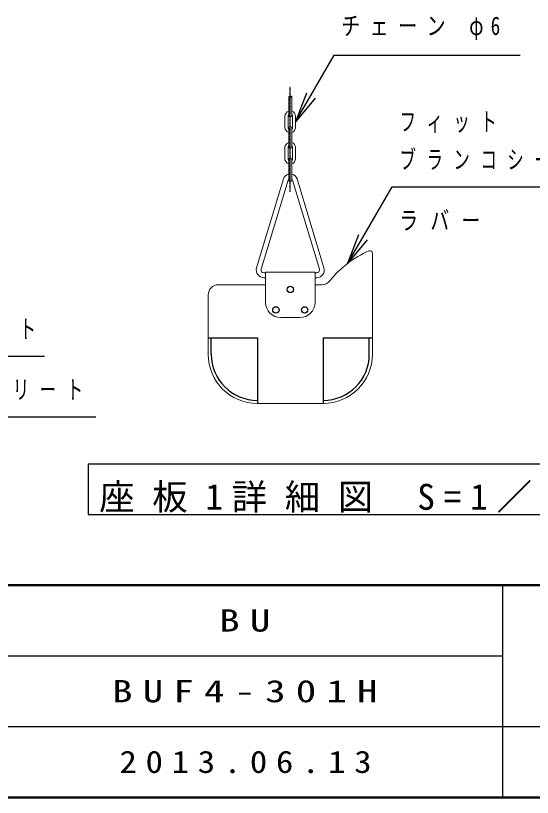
# Model space of a CAD drawing. Units: millimetres at full size, with parts at other scales. Extents: x -19543 to 0, y -2740 to 13350.
# Drawn here: x -5909 to -3352, y 0 to 3870 of the extents above; entities that cross this region are included whole.
import ezdxf

# ---------------------------------------------------------------- set-up
doc = ezdxf.new("R2010")
doc.units = ezdxf.units.MM
doc.linetypes.add('USER2', pattern=[6, 3, -1, 1, -1])
for name, color, linetype, lineweight in [('A3図枠', 7, 'Continuous', 25), ('線', 2, 'Continuous', 25), ('補助', 2, 'Continuous', 13)]:
    doc.layers.add(name, color=color, linetype=linetype, lineweight=lineweight)
doc.layers.add('図面プロファイル', color=7, linetype='Continuous')
doc.styles.add('ＭＳ ゴシック', font='')
doc.styles.get('ＭＳ ゴシック').set_extended_font_data('MS Gothic')

msp = doc.modelspace()

# ---------------------------------------------------------------- linework, layer by layer
at = {"layer": 'A3図枠', "lineweight": 50}
for p, q in [((-19250, 1050), (0, 1050)), ((-19250, 0), (0, 0))]:
    msp.add_line(p, q, dxfattribs=at)
at = {"layer": 'A3図枠', "color": 211}
for p, q in [((-3500, 1050), (-3500, 0)), ((-9375, 700), (-3500, 700)), ((-12125, 350), (0, 350))]:
    msp.add_line(p, q, dxfattribs=at)
at = {"layer": '線', "color": 20, "linetype": 'USER2'}
msp.add_line((-4550, 2997.717), (-4550, 3517.717), dxfattribs=at)
at = {"layer": '線', "color": 7, "lineweight": 13}
for p, q in [((-4557.5, 3375.217), (-4557.5, 3467.717)), ((-4542.5, 3375.217), (-4542.5, 3467.717)), ((-4576.25, 3316.467), (-4576.25, 3371.467)), ((-4561.25, 3316.467), (-4561.25, 3371.467)), ((-4538.75, 3316.467), (-4538.75, 3371.467)), ((-4523.75, 3316.467), (-4523.75, 3371.467)), ((-4557.5, 3220.217), (-4557.5, 3312.717)), ((-4542.5, 3220.217), (-4542.5, 3312.717)), ((-4576.25, 3161.467), (-4576.25, 3216.467)), ((-4561.25, 3161.467), (-4561.25, 3216.467)), ((-4538.75, 3161.467), (-4538.75, 3216.467)), ((-4523.75, 3161.467), (-4523.75, 3216.467)), ((-4557.5, 3055.217), (-4557.5, 3157.717)), ((-4542.5, 3055.217), (-4542.5, 3157.717)), ((-4716.646, 2620.844), (-4583.505, 3061.588)), ((-4516.495, 3061.588), (-4383.354, 2620.844)), ((-4693.911, 2613.976), (-4560.769, 3054.72)), ((-4539.231, 3054.72), (-4406.089, 2613.976)), ((-4143.75, 2193.75), (-4143.75, 2693.775)), ((-4680.748, 2596.25), (-4672.5, 2596.25)), ((-4672.5, 2450), (-4672.5, 2600)), ((-4672.5, 2600), (-4427.5, 2600)), ((-4427.5, 2450), (-4427.5, 2600)), ((-4427.5, 2596.25), (-4419.252, 2596.25)), ((-4680.748, 2572.5), (-4672.5, 2572.5)), ((-4427.5, 2572.5), (-4419.252, 2572.5)), ((-4906.25, 2537.5), (-4672.5, 2537.5)), ((-4427.5, 2537.5), (-4393.62, 2537.5)), ((-4956.25, 2193.75), (-4956.25, 2487.5)), ((-4597.5, 2375), (-4502.5, 2375)), ((-4712.5, 1950), (-4387.5, 1950))]:
    msp.add_line(p, q, dxfattribs=at)
at = {"layer": '線'}
for p, q in [((-4956.25, 2275), (-4712.5, 2275)), ((-4941.25, 2193.75), (-4941.25, 2275)), ((-4712.5, 2275), (-4712.5, 1950)), ((-4387.5, 2275), (-4143.75, 2275)), ((-4387.5, 2275), (-4387.5, 1950)), ((-4158.75, 2193.75), (-4158.75, 2275))]:
    msp.add_line(p, q, dxfattribs=at)
for centre in [(-4550, 2514.232), (-4621.199, 2412.972), (-4478.802, 2412.972)]:
    msp.add_circle(centre, 15.822, dxfattribs=at)
for centre, radius, start, end in [((-4553.75, 3465.201), 4.516, 33.85503, 146.14497), ((-4546.25, 3465.231), 4.499, 33.53608, 146.46392), ((-4546.25, 3470.202), 4.499, 213.53608, 326.46392), ((-4712.5, 2193.75), 228.75, 180, 270), ((-4387.5, 2193.75), 228.75, 270, 0)]:
    msp.add_arc(centre, radius, start, end, dxfattribs=at)
at = {"layer": '線', "color": 7, "lineweight": 13}
for centre, radius, start, end in [((-4550, 3371.467), 26.25, 106.60155, 180), ((-4550, 3371.467), 11.25, 131.81031, 180), ((-4550, 3375.217), 7.5, 180, 0), ((-4550, 3371.467), 26.25, 0, 73.39845), ((-4550, 3371.467), 11.25, 0, 48.18969), ((-4550, 3316.467), 26.25, 180, 253.39845), ((-4550, 3316.467), 11.25, 180, 228.18969), ((-4550, 3312.717), 7.5, 0, 180), ((-4550, 3316.467), 26.25, 286.60155, 0), ((-4550, 3316.467), 11.25, 311.81031, 0), ((-4550, 3216.467), 26.25, 106.60155, 180), ((-4550, 3216.467), 11.25, 131.81031, 180), ((-4550, 3220.217), 7.5, 180, 0), ((-4550, 3216.467), 26.25, 0, 73.39845), ((-4550, 3216.467), 11.25, 0, 48.18969), ((-4550, 3161.467), 26.25, 180, 253.39845), ((-4550, 3161.467), 11.25, 180, 228.18969), ((-4550, 3157.717), 7.5, 0, 180), ((-4550, 3161.467), 26.25, 286.60155, 0), ((-4550, 3161.467), 11.25, 311.81031, 0), ((-4550, 3051.467), 35, 102.37363, 163.19131), ((-4550, 3051.467), 11.25, 131.81031, 163.19131), ((-4550, 3051.467), 35, 16.80869, 77.62637), ((-4550, 3051.467), 11.25, 16.80869, 48.18969), ((-4550, 3055.217), 7.5, 180, 0), ((-3958.825, 2242.597), 504.981, 113.63305, 141.57657), ((-4156.25, 2693.775), 12.5, 0, 113.63305), ((-4680.748, 2610), 37.5, 163.19131, 270), ((-4680.748, 2610), 13.75, 163.19131, 270), ((-4419.252, 2610), 37.5, 270, 16.80869), ((-4419.252, 2610), 13.75, 270, 16.80869), ((-4393.62, 2587.5), 50, 270, 321.57657), ((-4906.25, 2487.5), 50, 90, 180), ((-4597.5, 2450), 75, 180, 270), ((-4502.5, 2450), 75, 270, 0), ((-4712.5, 2193.75), 243.75, 180, 270), ((-4387.5, 2193.75), 243.75, 270, 0)]:
    msp.add_arc(centre, radius, start, end, dxfattribs=at)
at = {"layer": '補助', "lineweight": 25}
for p, q in [((-4448.75, 3473.871), (-4333.398, 3673.666)), ((-4333.398, 3673.666), (-4283.398, 3673.666)), ((-4283.398, 3673.666), (-3412.554, 3673.666)), ((-4470.401, 3486.371), (-4523.75, 3343.967)), ((-4523.75, 3343.967), (-4448.75, 3473.871)), ((-4427.099, 3461.371), (-4523.75, 3343.967)), ((-4191.213, 2772.126), (-4045.086, 3021.846)), ((-4045.086, 3021.846), (-3995.086, 3021.846)), ((-3995.086, 3021.846), (-3047.19, 3021.846)), ((-4212.791, 2784.752), (-4266.971, 2642.662)), ((-4266.971, 2642.662), (-4191.213, 2772.126)), ((-4169.636, 2759.5), (-4266.971, 2642.662)), ((-6542.505, 2183.62), (-5765.916, 2183.62)), ((-6575.906, 1883.62), (-5513.001, 1883.62))]:
    msp.add_line(p, q, dxfattribs=at)
msp.add_lwpolyline([(-5550, 1650), (-5550, 1400), (-2950, 1400), (-2950, 1650)], close=True, dxfattribs=at)

# ---------------------------------------------------------------- texts
at = {"layer": '図面プロファイル', "char_height": 110, "attachment_point": 5, "style": 'ＭＳ ゴシック'}
for s, insert in [('\\T1.5;\\W1.35;BU', (-4750, 875)), ('\\T1.5;\\W1.35;BUF4-301H', (-4750, 525)), ('\\T1.5;\\W1.15;2013.06.13', (-4750, 175))]:
    msp.add_mtext(s, dxfattribs=dict(at, insert=insert))
at = {"layer": '補助', "style": 'ＭＳ ゴシック'}
for s, insert, char_height, attachment_point in [('\\T1.5;\\W0.75;チェーン\\~φ6', (-4297.148, 3865.332), 91.64, 1), ('\\T1.64;\\W0.65;フィット', (-4008.836, 3390.596), 91.64, 1), ('\\T1.64;\\W0.65;ブランコシート', (-4008.836, 3203.096), 91.64, 1), ('\\T1.64;\\W0.75;ラバー', (-4010.919, 2805.179), 91.64, 7), ('\\T1.64;\\W0.65;コンクリート', (-6556.255, 2364.87), 91.64, 1), ('\\T1.64;\\W0.65;均しコンクリート', (-6589.656, 2064.87), 91.64, 1), ('\\T1.5;座板1詳細図\\~S=1／20', (-4250, 1408.333), 128.3, 8)]:
    msp.add_mtext(s, dxfattribs=dict(at, insert=insert, char_height=char_height, attachment_point=attachment_point))

doc.saveas('drawing.dxf')
